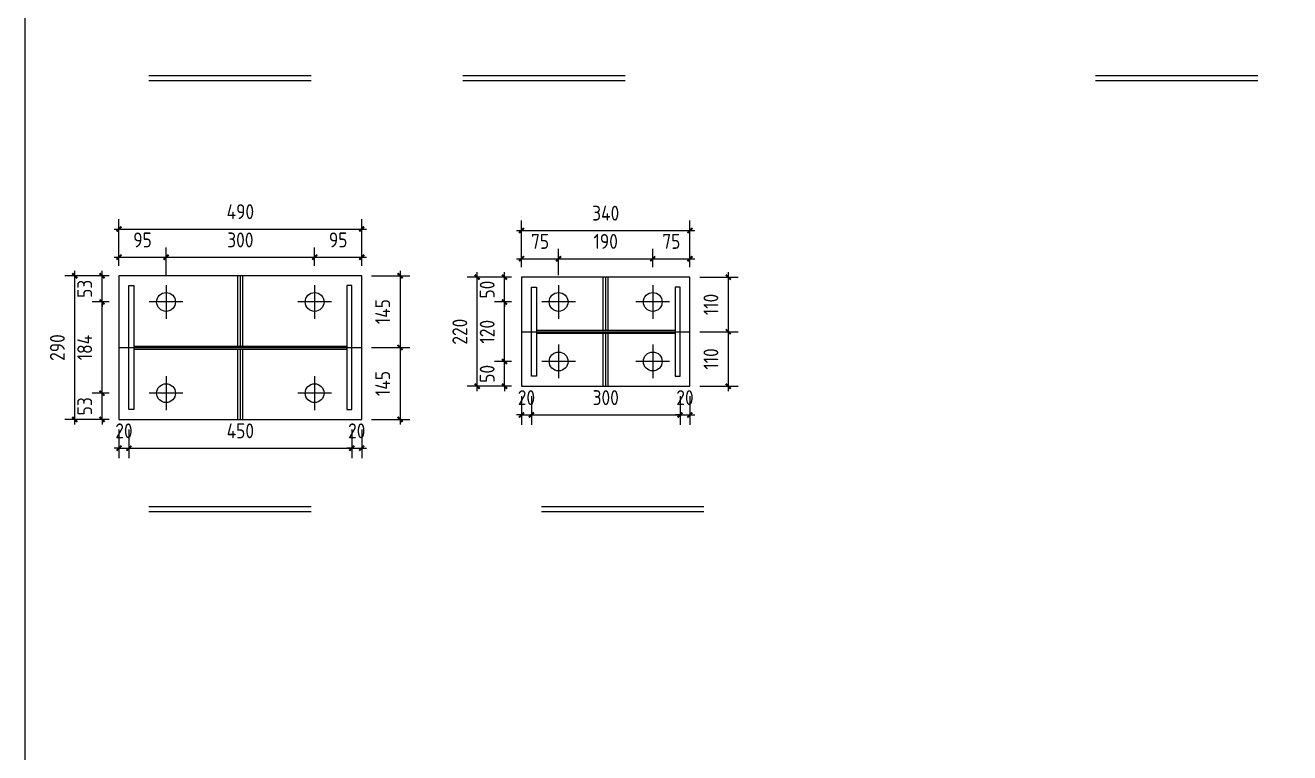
# Model space of a CAD drawing. Extents: x 485428 to 797698, y 56414 to 211814.
# Drawn here: x 645481 to 648033, y 155619 to 157087 of the extents above; entities that cross this region are included whole.
import ezdxf

# ---------------------------------------------------------------- set-up
doc = ezdxf.new("R2010")
doc.units = 0
doc.header["$LTSCALE"] = 1000
doc.header["$MEASUREMENT"] = 0
doc.styles.get("Standard").update_dxf_attribs({"font": 'gbenor.shx', "bigfont": 'gbcbig.shx'})
doc.dimstyles.get("Standard").update_dxf_attribs({"dimscale": 100, "dimtxt": 2, "dimasz": 0.4, "dimexe": 0.5, "dimexo": 1, "dimgap": 0.5, "dimtad": 1, "dimdec": 0, "dimzin": 0, "dimdsep": 46, "dimtxsty": 'Standard', "dimblk": 'ARCHTICK', "dimcen": 0.09, "dimadec": 0, "dimazin": 0, "dimtfac": 1, "dimtdec": 0, "dimtix": 1, "dimtmove": 2, "dimatfit": 3, "dimfxl": 1, "dimtolj": 1, "dimtzin": 0, "dimarcsym": 0})

# ---------------------------------------------------------------- blocks, each defined once
blk = doc.blocks.new('_ArchTick')
at = {"color": 0, "linetype": 'ByBlock', "const_width": 0.4}
blk.add_lwpolyline([(-0.5, -0.5), (0.5, 0.5)], dxfattribs=at)
blk = doc.blocks.new('*D1215')
at = {"color": 3, "lineweight": -2}
for p, q in [((645635.7, 156344.4), (645635.7, 156354.4)), ((645649.9, 156344.4), (645615.7, 156344.4)), ((645635.7, 156291.4), (645635.7, 156344.4)), ((645649.9, 156291.4), (645615.7, 156291.4)), ((645635.7, 156291.4), (645635.7, 156281.4))]:
    blk.add_line(p, q, dxfattribs=at)
at = {"layer": 'Defpoints', "color": 0}
for p in [(645635.7, 156344.4), (645669.9, 156344.4), (645669.9, 156291.4)]:
    blk.add_point(p, dxfattribs=at)
at = {"color": 3, "lineweight": -2, "xscale": 10, "yscale": 10, "zscale": 10}
for p, rotation in [((645635.7, 156344.4), 270), ((645635.7, 156291.4), 90)]:
    blk.add_blockref('_ArchTick', p, dxfattribs=dict(at, rotation=rotation))
at = {"color": 0, "lineweight": 15, "insert": (645600.7, 156317.9), "char_height": 30, "attachment_point": 5, "rotation": 90}
blk.add_mtext('\\A1;53', dxfattribs=at)
blk = doc.blocks.new('*D1154')
at = {"color": 3, "lineweight": -2}
for p, q in [((645649.9, 156528.4), (645615.7, 156528.4)), ((645635.7, 156334.4), (645635.7, 156538.4)), ((645649.9, 156344.4), (645615.7, 156344.4))]:
    blk.add_line(p, q, dxfattribs=at)
at = {"layer": 'Defpoints', "color": 0}
for p in [(645635.7, 156528.4), (645669.9, 156528.4), (645669.9, 156344.4)]:
    blk.add_point(p, dxfattribs=at)
at = {"color": 3, "lineweight": -2, "xscale": 10, "yscale": 10, "zscale": 10}
for p, rotation in [((645635.7, 156528.4), 90), ((645635.7, 156344.4), 270)]:
    blk.add_blockref('_ArchTick', p, dxfattribs=dict(at, rotation=rotation))
at = {"color": 0, "lineweight": 15, "insert": (645600.7, 156436.4), "char_height": 30, "attachment_point": 5, "rotation": 90}
blk.add_mtext('\\A1;184', dxfattribs=at)
blk = doc.blocks.new('*D1216')
at = {"color": 3, "lineweight": -2}
for p, q in [((645649.9, 156581.4), (645615.7, 156581.4)), ((645635.7, 156581.4), (645635.7, 156591.4)), ((645635.7, 156528.4), (645635.7, 156581.4)), ((645649.9, 156528.4), (645615.7, 156528.4)), ((645635.7, 156528.4), (645635.7, 156518.4))]:
    blk.add_line(p, q, dxfattribs=at)
at = {"layer": 'Defpoints', "color": 0}
for p in [(645635.7, 156581.4), (645669.9, 156581.4), (645669.9, 156528.4)]:
    blk.add_point(p, dxfattribs=at)
at = {"color": 3, "lineweight": -2, "xscale": 10, "yscale": 10, "zscale": 10}
for p, rotation in [((645635.7, 156581.4), 270), ((645635.7, 156528.4), 90)]:
    blk.add_blockref('_ArchTick', p, dxfattribs=dict(at, rotation=rotation))
at = {"color": 0, "lineweight": 15, "insert": (645600.7, 156554.9), "char_height": 30, "attachment_point": 5, "rotation": 90}
blk.add_mtext('\\A1;53', dxfattribs=at)
blk = doc.blocks.new('*D1217')
at = {"color": 3, "lineweight": -2}
for p, q in [((645669.9, 156601.4), (645669.9, 156638.6)), ((645764.9, 156582.4), (645764.9, 156638.6)), ((645659.9, 156618.6), (645774.9, 156618.6))]:
    blk.add_line(p, q, dxfattribs=at)
at = {"layer": 'Defpoints', "color": 0}
for p in [(645764.9, 156618.6), (645669.9, 156581.4), (645764.9, 156562.4)]:
    blk.add_point(p, dxfattribs=at)
at = {"color": 3, "lineweight": -2, "xscale": 10, "yscale": 10, "zscale": 10, "rotation": 180}
blk.add_blockref('_ArchTick', (645669.9, 156618.6), dxfattribs=at)
at = {"color": 3, "lineweight": -2, "xscale": 10, "yscale": 10, "zscale": 10}
blk.add_blockref('_ArchTick', (645764.9, 156618.6), dxfattribs=at)
at = {"color": 0, "lineweight": 15, "insert": (645717.4, 156653.6), "char_height": 30, "attachment_point": 5}
blk.add_mtext('\\A1;95', dxfattribs=at)
blk = doc.blocks.new('*D1218')
at = {"color": 3, "lineweight": -2}
for p, q in [((645764.9, 156582.4), (645764.9, 156638.6)), ((646064.9, 156601.4), (646064.9, 156638.6)), ((645754.9, 156618.6), (646074.9, 156618.6))]:
    blk.add_line(p, q, dxfattribs=at)
at = {"layer": 'Defpoints', "color": 0}
for p in [(646064.9, 156618.6), (646064.9, 156581.4), (645764.9, 156562.4)]:
    blk.add_point(p, dxfattribs=at)
at = {"color": 3, "lineweight": -2, "xscale": 10, "yscale": 10, "zscale": 10, "rotation": 180}
blk.add_blockref('_ArchTick', (645764.9, 156618.6), dxfattribs=at)
at = {"color": 3, "lineweight": -2, "xscale": 10, "yscale": 10, "zscale": 10}
blk.add_blockref('_ArchTick', (646064.9, 156618.6), dxfattribs=at)
at = {"color": 0, "lineweight": 15, "insert": (645914.9, 156653.6), "char_height": 30, "attachment_point": 5}
blk.add_mtext('\\A1;300', dxfattribs=at)
blk = doc.blocks.new('*D1219')
at = {"color": 3, "lineweight": -2}
for p, q in [((646064.9, 156601.4), (646064.9, 156638.6)), ((646159.9, 156601.4), (646159.9, 156638.6)), ((646054.9, 156618.6), (646169.9, 156618.6))]:
    blk.add_line(p, q, dxfattribs=at)
at = {"layer": 'Defpoints', "color": 0}
for p in [(646159.9, 156618.6), (646064.9, 156581.4), (646159.9, 156581.4)]:
    blk.add_point(p, dxfattribs=at)
at = {"color": 3, "lineweight": -2, "xscale": 10, "yscale": 10, "zscale": 10, "rotation": 180}
blk.add_blockref('_ArchTick', (646064.9, 156618.6), dxfattribs=at)
at = {"color": 3, "lineweight": -2, "xscale": 10, "yscale": 10, "zscale": 10}
blk.add_blockref('_ArchTick', (646159.9, 156618.6), dxfattribs=at)
at = {"color": 0, "lineweight": 15, "insert": (646112.4, 156653.6), "char_height": 30, "attachment_point": 5}
blk.add_mtext('\\A1;95', dxfattribs=at)
blk = doc.blocks.new('*D1220')
at = {"color": 3, "lineweight": -2}
for p, q in [((645649.9, 156581.4), (645560.5, 156581.4)), ((645580.5, 156281.4), (645580.5, 156591.4)), ((645649.9, 156291.4), (645560.5, 156291.4))]:
    blk.add_line(p, q, dxfattribs=at)
at = {"layer": 'Defpoints', "color": 0}
for p in [(645580.5, 156581.4), (645669.9, 156581.4), (645669.9, 156291.4)]:
    blk.add_point(p, dxfattribs=at)
at = {"color": 3, "lineweight": -2, "xscale": 10, "yscale": 10, "zscale": 10}
for p, rotation in [((645580.5, 156581.4), 90), ((645580.5, 156291.4), 270)]:
    blk.add_blockref('_ArchTick', p, dxfattribs=dict(at, rotation=rotation))
at = {"color": 0, "lineweight": 15, "insert": (645545.5, 156436.4), "char_height": 30, "attachment_point": 5, "rotation": 90}
blk.add_mtext('\\A1;290', dxfattribs=at)
blk = doc.blocks.new('*D1221')
at = {"color": 3, "lineweight": -2}
for p, q in [((645669.9, 156601.4), (645669.9, 156695.6)), ((646159.9, 156601.4), (646159.9, 156695.6)), ((645659.9, 156675.6), (646169.9, 156675.6))]:
    blk.add_line(p, q, dxfattribs=at)
at = {"layer": 'Defpoints', "color": 0}
for p in [(646159.9, 156675.6), (645669.9, 156581.4), (646159.9, 156581.4)]:
    blk.add_point(p, dxfattribs=at)
at = {"color": 3, "lineweight": -2, "xscale": 10, "yscale": 10, "zscale": 10, "rotation": 180}
blk.add_blockref('_ArchTick', (645669.9, 156675.6), dxfattribs=at)
at = {"color": 3, "lineweight": -2, "xscale": 10, "yscale": 10, "zscale": 10}
blk.add_blockref('_ArchTick', (646159.9, 156675.6), dxfattribs=at)
at = {"color": 0, "lineweight": 15, "insert": (645914.9, 156710.6), "char_height": 30, "attachment_point": 5}
blk.add_mtext('\\A1;490', dxfattribs=at)
blk = doc.blocks.new('*D1155')
at = {"color": 3, "lineweight": -2}
for p, q in [((645669.9, 156271.4), (645669.9, 156213.4)), ((645689.9, 156271.4), (645689.9, 156213.4)), ((645669.9, 156233.4), (645659.9, 156233.4)), ((645669.9, 156233.4), (645689.9, 156233.4)), ((645689.9, 156233.4), (645699.9, 156233.4))]:
    blk.add_line(p, q, dxfattribs=at)
at = {"layer": 'Defpoints', "color": 0}
for p in [(645669.9, 156291.4), (645689.9, 156291.4), (645689.9, 156233.4)]:
    blk.add_point(p, dxfattribs=at)
at = {"color": 3, "lineweight": -2, "xscale": 10, "yscale": 10, "zscale": 10}
blk.add_blockref('_ArchTick', (645669.9, 156233.4), dxfattribs=at)
at = {"color": 3, "lineweight": -2, "xscale": 10, "yscale": 10, "zscale": 10, "rotation": 180}
blk.add_blockref('_ArchTick', (645689.9, 156233.4), dxfattribs=at)
at = {"color": 0, "lineweight": 15, "insert": (645679.9, 156268.4), "char_height": 30, "attachment_point": 5}
blk.add_mtext('\\A1;20', dxfattribs=at)
blk = doc.blocks.new('*D1156')
at = {"color": 3, "lineweight": -2}
for p, q in [((645689.9, 156271.4), (645689.9, 156213.4)), ((646139.9, 156271.4), (646139.9, 156213.4)), ((645679.9, 156233.4), (646149.9, 156233.4))]:
    blk.add_line(p, q, dxfattribs=at)
at = {"layer": 'Defpoints', "color": 0}
for p in [(645689.9, 156291.4), (646139.9, 156291.4), (646139.9, 156233.4)]:
    blk.add_point(p, dxfattribs=at)
at = {"color": 3, "lineweight": -2, "xscale": 10, "yscale": 10, "zscale": 10, "rotation": 180}
blk.add_blockref('_ArchTick', (645689.9, 156233.4), dxfattribs=at)
at = {"color": 3, "lineweight": -2, "xscale": 10, "yscale": 10, "zscale": 10}
blk.add_blockref('_ArchTick', (646139.9, 156233.4), dxfattribs=at)
at = {"color": 0, "lineweight": 15, "insert": (645914.9, 156268.4), "char_height": 30, "attachment_point": 5}
blk.add_mtext('\\A1;450', dxfattribs=at)
blk = doc.blocks.new('*D1222')
at = {"color": 3, "lineweight": -2}
for p, q in [((646139.9, 156271.4), (646139.9, 156213.4)), ((646159.9, 156271.4), (646159.9, 156213.4)), ((646139.9, 156233.4), (646129.9, 156233.4)), ((646139.9, 156233.4), (646159.9, 156233.4)), ((646159.9, 156233.4), (646169.9, 156233.4))]:
    blk.add_line(p, q, dxfattribs=at)
at = {"layer": 'Defpoints', "color": 0}
for p in [(646139.9, 156291.4), (646159.9, 156291.4), (646159.9, 156233.4)]:
    blk.add_point(p, dxfattribs=at)
at = {"color": 3, "lineweight": -2, "xscale": 10, "yscale": 10, "zscale": 10}
blk.add_blockref('_ArchTick', (646139.9, 156233.4), dxfattribs=at)
at = {"color": 3, "lineweight": -2, "xscale": 10, "yscale": 10, "zscale": 10, "rotation": 180}
blk.add_blockref('_ArchTick', (646159.9, 156233.4), dxfattribs=at)
at = {"color": 0, "lineweight": 15, "insert": (646149.9, 156268.4), "char_height": 30, "attachment_point": 5}
blk.add_mtext('\\A1;20', dxfattribs=at)
blk = doc.blocks.new('*D1223')
at = {"color": 3, "lineweight": -2}
for p, q in [((646179.9, 156581.4), (646257.3, 156581.4)), ((646237.3, 156591.4), (646237.3, 156426.4)), ((646179.9, 156436.4), (646257.3, 156436.4))]:
    blk.add_line(p, q, dxfattribs=at)
at = {"layer": 'Defpoints', "color": 0}
for p in [(646159.9, 156581.4), (646159.9, 156436.4), (646237.3, 156436.4)]:
    blk.add_point(p, dxfattribs=at)
at = {"color": 3, "lineweight": -2, "xscale": 10, "yscale": 10, "zscale": 10}
for p, rotation in [((646237.3, 156581.4), 90), ((646237.3, 156436.4), 270)]:
    blk.add_blockref('_ArchTick', p, dxfattribs=dict(at, rotation=rotation))
at = {"color": 0, "lineweight": 15, "insert": (646202.3, 156508.9), "char_height": 30, "attachment_point": 5, "rotation": 90}
blk.add_mtext('\\A1;145', dxfattribs=at)
blk = doc.blocks.new('*D1224')
at = {"color": 3, "lineweight": -2}
for p, q in [((646179.9, 156436.4), (646257.3, 156436.4)), ((646237.3, 156446.4), (646237.3, 156281.4)), ((646179.9, 156291.4), (646257.3, 156291.4))]:
    blk.add_line(p, q, dxfattribs=at)
at = {"layer": 'Defpoints', "color": 0}
for p in [(646159.9, 156436.4), (646159.9, 156291.4), (646237.3, 156291.4)]:
    blk.add_point(p, dxfattribs=at)
at = {"color": 3, "lineweight": -2, "xscale": 10, "yscale": 10, "zscale": 10}
for p, rotation in [((646237.3, 156436.4), 90), ((646237.3, 156291.4), 270)]:
    blk.add_blockref('_ArchTick', p, dxfattribs=dict(at, rotation=rotation))
at = {"color": 0, "lineweight": 15, "insert": (646202.3, 156363.9), "char_height": 30, "attachment_point": 5, "rotation": 90}
blk.add_mtext('\\A1;145', dxfattribs=at)
blk = doc.blocks.new('*D1225')
at = {"color": 3, "lineweight": -2}
for p, q in [((646462.5, 156408.4), (646428.2, 156408.4)), ((646448.2, 156408.4), (646448.2, 156418.4)), ((646448.2, 156358.4), (646448.2, 156408.4)), ((646462.5, 156358.4), (646428.2, 156358.4)), ((646448.2, 156358.4), (646448.2, 156348.4))]:
    blk.add_line(p, q, dxfattribs=at)
at = {"layer": 'Defpoints', "color": 0}
for p in [(646448.2, 156408.4), (646482.5, 156408.4), (646482.5, 156358.4)]:
    blk.add_point(p, dxfattribs=at)
at = {"color": 3, "lineweight": -2, "xscale": 10, "yscale": 10, "zscale": 10}
for p, rotation in [((646448.2, 156408.4), 270), ((646448.2, 156358.4), 90)]:
    blk.add_blockref('_ArchTick', p, dxfattribs=dict(at, rotation=rotation))
at = {"color": 0, "lineweight": 15, "insert": (646413.2, 156383.4), "char_height": 30, "attachment_point": 5, "rotation": 90}
blk.add_mtext('\\A1;50', dxfattribs=at)
blk = doc.blocks.new('*D1157')
at = {"color": 3, "lineweight": -2}
for p, q in [((646462.5, 156528.4), (646428.2, 156528.4)), ((646448.2, 156398.4), (646448.2, 156538.4)), ((646462.5, 156408.4), (646428.2, 156408.4))]:
    blk.add_line(p, q, dxfattribs=at)
at = {"layer": 'Defpoints', "color": 0}
for p in [(646448.2, 156528.4), (646482.5, 156528.4), (646482.5, 156408.4)]:
    blk.add_point(p, dxfattribs=at)
at = {"color": 3, "lineweight": -2, "xscale": 10, "yscale": 10, "zscale": 10}
for p, rotation in [((646448.2, 156528.4), 90), ((646448.2, 156408.4), 270)]:
    blk.add_blockref('_ArchTick', p, dxfattribs=dict(at, rotation=rotation))
at = {"color": 0, "lineweight": 15, "insert": (646413.2, 156468.4), "char_height": 30, "attachment_point": 5, "rotation": 90}
blk.add_mtext('\\A1;120', dxfattribs=at)
blk = doc.blocks.new('*D1226')
at = {"color": 3, "lineweight": -2}
for p, q in [((646462.5, 156578.4), (646428.2, 156578.4)), ((646448.2, 156578.4), (646448.2, 156588.4)), ((646448.2, 156528.4), (646448.2, 156578.4)), ((646462.5, 156528.4), (646428.2, 156528.4)), ((646448.2, 156528.4), (646448.2, 156518.4))]:
    blk.add_line(p, q, dxfattribs=at)
at = {"layer": 'Defpoints', "color": 0}
for p in [(646448.2, 156578.4), (646482.5, 156578.4), (646482.5, 156528.4)]:
    blk.add_point(p, dxfattribs=at)
at = {"color": 3, "lineweight": -2, "xscale": 10, "yscale": 10, "zscale": 10}
for p, rotation in [((646448.2, 156578.4), 270), ((646448.2, 156528.4), 90)]:
    blk.add_blockref('_ArchTick', p, dxfattribs=dict(at, rotation=rotation))
at = {"color": 0, "lineweight": 15, "insert": (646413.2, 156553.4), "char_height": 30, "attachment_point": 5, "rotation": 90}
blk.add_mtext('\\A1;50', dxfattribs=at)
blk = doc.blocks.new('*D1227')
at = {"color": 3, "lineweight": -2}
for p, q in [((646482.5, 156598.4), (646482.5, 156635.6)), ((646557.5, 156582.4), (646557.5, 156635.6)), ((646472.5, 156615.6), (646567.5, 156615.6))]:
    blk.add_line(p, q, dxfattribs=at)
at = {"layer": 'Defpoints', "color": 0}
for p in [(646557.5, 156615.6), (646482.5, 156578.4), (646557.5, 156562.4)]:
    blk.add_point(p, dxfattribs=at)
at = {"color": 3, "lineweight": -2, "xscale": 10, "yscale": 10, "zscale": 10, "rotation": 180}
blk.add_blockref('_ArchTick', (646482.5, 156615.6), dxfattribs=at)
at = {"color": 3, "lineweight": -2, "xscale": 10, "yscale": 10, "zscale": 10}
blk.add_blockref('_ArchTick', (646557.5, 156615.6), dxfattribs=at)
at = {"color": 0, "lineweight": 15, "insert": (646520, 156650.6), "char_height": 30, "attachment_point": 5}
blk.add_mtext('\\A1;75', dxfattribs=at)
blk = doc.blocks.new('*D1228')
at = {"color": 3, "lineweight": -2}
for p, q in [((646557.5, 156582.4), (646557.5, 156635.6)), ((646747.5, 156598.4), (646747.5, 156635.6)), ((646547.5, 156615.6), (646757.5, 156615.6))]:
    blk.add_line(p, q, dxfattribs=at)
at = {"layer": 'Defpoints', "color": 0}
for p in [(646747.5, 156615.6), (646747.5, 156578.4), (646557.5, 156562.4)]:
    blk.add_point(p, dxfattribs=at)
at = {"color": 3, "lineweight": -2, "xscale": 10, "yscale": 10, "zscale": 10, "rotation": 180}
blk.add_blockref('_ArchTick', (646557.5, 156615.6), dxfattribs=at)
at = {"color": 3, "lineweight": -2, "xscale": 10, "yscale": 10, "zscale": 10}
blk.add_blockref('_ArchTick', (646747.5, 156615.6), dxfattribs=at)
at = {"color": 0, "lineweight": 15, "insert": (646652.5, 156650.6), "char_height": 30, "attachment_point": 5}
blk.add_mtext('\\A1;190', dxfattribs=at)
blk = doc.blocks.new('*D1229')
at = {"color": 3, "lineweight": -2}
for p, q in [((646747.5, 156598.4), (646747.5, 156635.6)), ((646822.5, 156598.4), (646822.5, 156635.6)), ((646737.5, 156615.6), (646832.5, 156615.6))]:
    blk.add_line(p, q, dxfattribs=at)
at = {"layer": 'Defpoints', "color": 0}
for p in [(646822.5, 156615.6), (646747.5, 156578.4), (646822.5, 156578.4)]:
    blk.add_point(p, dxfattribs=at)
at = {"color": 3, "lineweight": -2, "xscale": 10, "yscale": 10, "zscale": 10, "rotation": 180}
blk.add_blockref('_ArchTick', (646747.5, 156615.6), dxfattribs=at)
at = {"color": 3, "lineweight": -2, "xscale": 10, "yscale": 10, "zscale": 10}
blk.add_blockref('_ArchTick', (646822.5, 156615.6), dxfattribs=at)
at = {"color": 0, "lineweight": 15, "insert": (646785, 156650.6), "char_height": 30, "attachment_point": 5}
blk.add_mtext('\\A1;75', dxfattribs=at)
blk = doc.blocks.new('*D1230')
at = {"color": 3, "lineweight": -2}
for p, q in [((646462.5, 156578.4), (646373, 156578.4)), ((646393, 156348.4), (646393, 156588.4)), ((646462.5, 156358.4), (646373, 156358.4))]:
    blk.add_line(p, q, dxfattribs=at)
at = {"layer": 'Defpoints', "color": 0}
for p in [(646393, 156578.4), (646482.5, 156578.4), (646482.5, 156358.4)]:
    blk.add_point(p, dxfattribs=at)
at = {"color": 3, "lineweight": -2, "xscale": 10, "yscale": 10, "zscale": 10}
for p, rotation in [((646393, 156578.4), 90), ((646393, 156358.4), 270)]:
    blk.add_blockref('_ArchTick', p, dxfattribs=dict(at, rotation=rotation))
at = {"color": 0, "lineweight": 15, "insert": (646358, 156468.4), "char_height": 30, "attachment_point": 5, "rotation": 90}
blk.add_mtext('\\A1;220', dxfattribs=at)
blk = doc.blocks.new('*D1231')
at = {"color": 3, "lineweight": -2}
for p, q in [((646482.5, 156598.4), (646482.5, 156692.6)), ((646822.5, 156598.4), (646822.5, 156692.6)), ((646472.5, 156672.6), (646832.5, 156672.6))]:
    blk.add_line(p, q, dxfattribs=at)
at = {"layer": 'Defpoints', "color": 0}
for p in [(646822.5, 156672.6), (646482.5, 156578.4), (646822.5, 156578.4)]:
    blk.add_point(p, dxfattribs=at)
at = {"color": 3, "lineweight": -2, "xscale": 10, "yscale": 10, "zscale": 10, "rotation": 180}
blk.add_blockref('_ArchTick', (646482.5, 156672.6), dxfattribs=at)
at = {"color": 3, "lineweight": -2, "xscale": 10, "yscale": 10, "zscale": 10}
blk.add_blockref('_ArchTick', (646822.5, 156672.6), dxfattribs=at)
at = {"color": 0, "lineweight": 15, "insert": (646652.5, 156707.6), "char_height": 30, "attachment_point": 5}
blk.add_mtext('\\A1;340', dxfattribs=at)
blk = doc.blocks.new('*D1158')
at = {"color": 3, "lineweight": -2}
for p, q in [((646482.5, 156338.4), (646482.5, 156280.4)), ((646502.5, 156338.4), (646502.5, 156280.4)), ((646482.5, 156300.4), (646472.5, 156300.4)), ((646482.5, 156300.4), (646502.5, 156300.4)), ((646502.5, 156300.4), (646512.5, 156300.4))]:
    blk.add_line(p, q, dxfattribs=at)
at = {"layer": 'Defpoints', "color": 0}
for p in [(646482.5, 156358.4), (646502.5, 156358.4), (646502.5, 156300.4)]:
    blk.add_point(p, dxfattribs=at)
at = {"color": 3, "lineweight": -2, "xscale": 10, "yscale": 10, "zscale": 10}
blk.add_blockref('_ArchTick', (646482.5, 156300.4), dxfattribs=at)
at = {"color": 3, "lineweight": -2, "xscale": 10, "yscale": 10, "zscale": 10, "rotation": 180}
blk.add_blockref('_ArchTick', (646502.5, 156300.4), dxfattribs=at)
at = {"color": 0, "lineweight": 15, "insert": (646492.5, 156335.4), "char_height": 30, "attachment_point": 5}
blk.add_mtext('\\A1;20', dxfattribs=at)
blk = doc.blocks.new('*D1159')
at = {"color": 3, "lineweight": -2}
for p, q in [((646502.5, 156338.4), (646502.5, 156280.4)), ((646802.5, 156338.4), (646802.5, 156280.4)), ((646492.5, 156300.4), (646812.5, 156300.4))]:
    blk.add_line(p, q, dxfattribs=at)
at = {"layer": 'Defpoints', "color": 0}
for p in [(646502.5, 156358.4), (646802.5, 156358.4), (646802.5, 156300.4)]:
    blk.add_point(p, dxfattribs=at)
at = {"color": 3, "lineweight": -2, "xscale": 10, "yscale": 10, "zscale": 10, "rotation": 180}
blk.add_blockref('_ArchTick', (646502.5, 156300.4), dxfattribs=at)
at = {"color": 3, "lineweight": -2, "xscale": 10, "yscale": 10, "zscale": 10}
blk.add_blockref('_ArchTick', (646802.5, 156300.4), dxfattribs=at)
at = {"color": 0, "lineweight": 15, "insert": (646652.5, 156335.4), "char_height": 30, "attachment_point": 5}
blk.add_mtext('\\A1;300', dxfattribs=at)
blk = doc.blocks.new('*D1232')
at = {"color": 3, "lineweight": -2}
for p, q in [((646802.5, 156338.4), (646802.5, 156280.4)), ((646822.5, 156338.4), (646822.5, 156280.4)), ((646802.5, 156300.4), (646792.5, 156300.4)), ((646802.5, 156300.4), (646822.5, 156300.4)), ((646822.5, 156300.4), (646832.5, 156300.4))]:
    blk.add_line(p, q, dxfattribs=at)
at = {"layer": 'Defpoints', "color": 0}
for p in [(646802.5, 156358.4), (646822.5, 156358.4), (646822.5, 156300.4)]:
    blk.add_point(p, dxfattribs=at)
at = {"color": 3, "lineweight": -2, "xscale": 10, "yscale": 10, "zscale": 10}
blk.add_blockref('_ArchTick', (646802.5, 156300.4), dxfattribs=at)
at = {"color": 3, "lineweight": -2, "xscale": 10, "yscale": 10, "zscale": 10, "rotation": 180}
blk.add_blockref('_ArchTick', (646822.5, 156300.4), dxfattribs=at)
at = {"color": 0, "lineweight": 15, "insert": (646812.5, 156335.4), "char_height": 30, "attachment_point": 5}
blk.add_mtext('\\A1;20', dxfattribs=at)
blk = doc.blocks.new('*D1233')
at = {"color": 3, "lineweight": -2}
for p, q in [((646842.5, 156578.4), (646919.9, 156578.4)), ((646899.9, 156588.4), (646899.9, 156458.4)), ((646842.5, 156468.4), (646919.9, 156468.4))]:
    blk.add_line(p, q, dxfattribs=at)
at = {"layer": 'Defpoints', "color": 0}
for p in [(646822.5, 156578.4), (646822.5, 156468.4), (646899.9, 156468.4)]:
    blk.add_point(p, dxfattribs=at)
at = {"color": 3, "lineweight": -2, "xscale": 10, "yscale": 10, "zscale": 10}
for p, rotation in [((646899.9, 156578.4), 90), ((646899.9, 156468.4), 270)]:
    blk.add_blockref('_ArchTick', p, dxfattribs=dict(at, rotation=rotation))
at = {"color": 0, "lineweight": 15, "insert": (646864.9, 156523.4), "char_height": 30, "attachment_point": 5, "rotation": 90}
blk.add_mtext('\\A1;110', dxfattribs=at)
blk = doc.blocks.new('*D1234')
at = {"color": 3, "lineweight": -2}
for p, q in [((646899.9, 156478.4), (646899.9, 156348.4)), ((646842.5, 156468.4), (646919.9, 156468.4)), ((646842.5, 156358.4), (646919.9, 156358.4))]:
    blk.add_line(p, q, dxfattribs=at)
at = {"layer": 'Defpoints', "color": 0}
for p in [(646822.5, 156468.4), (646822.5, 156358.4), (646899.9, 156358.4)]:
    blk.add_point(p, dxfattribs=at)
at = {"color": 3, "lineweight": -2, "xscale": 10, "yscale": 10, "zscale": 10}
for p, rotation in [((646899.9, 156468.4), 90), ((646899.9, 156358.4), 270)]:
    blk.add_blockref('_ArchTick', p, dxfattribs=dict(at, rotation=rotation))
at = {"color": 0, "lineweight": 15, "insert": (646864.9, 156413.4), "char_height": 30, "attachment_point": 5, "rotation": 90}
blk.add_mtext('\\A1;110', dxfattribs=at)

msp = doc.modelspace()

# ---------------------------------------------------------------- linework, layer by layer
at = {"lineweight": 15}
for p, q in [((645730.3, 156985.1), (646058.1, 156985.1)), ((645730.3, 156975.1), (646058.1, 156975.1)), ((646364, 156985.1), (646691.8, 156985.1)), ((646364, 156975.1), (646691.8, 156975.1)), ((647641.3, 156985.1), (647969.1, 156985.1)), ((647641.3, 156975.1), (647969.1, 156975.1)), ((645669.9, 156581.4), (645669.9, 156291.4)), ((646159.9, 156581.4), (645669.9, 156581.4)), ((646159.9, 156291.4), (646159.9, 156581.4)), ((646482.5, 156578.4), (646482.5, 156358.4)), ((646822.5, 156578.4), (646482.5, 156578.4)), ((646822.5, 156358.4), (646822.5, 156578.4)), ((645764.9, 156562.4), (645764.9, 156494.4)), ((646064.9, 156562.4), (646064.9, 156494.4)), ((646557.5, 156562.4), (646557.5, 156494.4)), ((646747.5, 156562.4), (646747.5, 156494.4)), ((645798.9, 156528.4), (645730.9, 156528.4)), ((646098.9, 156528.4), (646030.9, 156528.4)), ((646591.5, 156528.4), (646523.5, 156528.4)), ((646781.5, 156528.4), (646713.5, 156528.4)), ((646557.5, 156442.4), (646557.5, 156374.4)), ((646747.5, 156442.4), (646747.5, 156374.4)), ((646591.5, 156408.4), (646523.5, 156408.4)), ((646781.5, 156408.4), (646713.5, 156408.4)), ((645764.9, 156378.4), (645764.9, 156310.4)), ((646064.9, 156378.4), (646064.9, 156310.4)), ((646482.5, 156358.4), (646822.5, 156358.4)), ((645798.9, 156344.4), (645730.9, 156344.4)), ((646098.9, 156344.4), (646030.9, 156344.4)), ((645669.9, 156291.4), (646159.9, 156291.4)), ((645730.3, 156115.9), (646058.1, 156115.9)), ((645730.3, 156105.9), (646058.1, 156105.9)), ((646522.9, 156115.9), (646850.7, 156115.9)), ((646522.9, 156105.9), (646850.7, 156105.9))]:
    msp.add_line(p, q, dxfattribs=at)
at = {"color": 2, "lineweight": 15}
for p, q in [((645909.9, 156439.4), (645909.9, 156581.4)), ((645919.9, 156439.4), (645919.9, 156581.4)), ((646647.5, 156471.4), (646647.5, 156578.4)), ((646657.5, 156471.4), (646657.5, 156578.4)), ((646647.5, 156358.4), (646647.5, 156465.4)), ((646657.5, 156358.4), (646657.5, 156465.4)), ((645909.9, 156291.4), (645909.9, 156433.4)), ((645919.9, 156291.4), (645919.9, 156433.4))]:
    msp.add_line(p, q, dxfattribs=at)
at = {"color": 1, "lineweight": 15}
for p, q in [((645914.9, 156439.4), (645914.9, 156581.4)), ((646652.5, 156471.4), (646652.5, 156578.4)), ((646482.5, 156468.4), (646822.5, 156468.4)), ((646652.5, 156358.4), (646652.5, 156465.4)), ((645669.9, 156436.4), (646159.9, 156436.4)), ((645914.9, 156291.4), (645914.9, 156433.4))]:
    msp.add_line(p, q, dxfattribs=at)
at = {"color": 4, "lineweight": 15}
for p, q in [((645689.9, 156436.4), (645689.9, 156561.4)), ((645689.9, 156561.4), (645699.9, 156561.4)), ((645699.9, 156561.4), (645699.9, 156311.4)), ((646139.9, 156561.4), (646129.9, 156561.4)), ((646129.9, 156561.4), (646129.9, 156311.4)), ((646139.9, 156436.4), (646139.9, 156561.4)), ((646502.5, 156468.4), (646502.5, 156558.4)), ((646502.5, 156558.4), (646512.5, 156558.4)), ((646512.5, 156558.4), (646512.5, 156378.4)), ((646802.5, 156558.4), (646792.5, 156558.4)), ((646792.5, 156558.4), (646792.5, 156378.4)), ((646802.5, 156468.4), (646802.5, 156558.4)), ((646502.5, 156378.4), (646502.5, 156468.4)), ((646512.5, 156471.4), (646792.5, 156471.4)), ((646512.5, 156465.4), (646792.5, 156465.4)), ((646802.5, 156378.4), (646802.5, 156468.4)), ((645689.9, 156311.4), (645689.9, 156436.4)), ((645699.9, 156439.4), (646129.9, 156439.4)), ((645699.9, 156433.4), (646129.9, 156433.4)), ((646139.9, 156311.4), (646139.9, 156436.4)), ((646512.5, 156378.4), (646502.5, 156378.4)), ((646792.5, 156378.4), (646802.5, 156378.4)), ((645699.9, 156311.4), (645689.9, 156311.4)), ((646129.9, 156311.4), (646139.9, 156311.4))]:
    msp.add_line(p, q, dxfattribs=at)
at = {"lineweight": 15}
msp.add_lwpolyline([(645480.7, 158264.2), (649935.7, 158264.2), (649935.7, 155114.2), (645480.7, 155114.2)], close=True, dxfattribs=at)
for centre in [(645764.9, 156528.4), (646064.9, 156528.4), (646557.5, 156528.4), (646747.5, 156528.4), (646557.5, 156408.4), (646747.5, 156408.4), (645764.9, 156344.4), (646064.9, 156344.4)]:
    msp.add_circle(centre, 19, dxfattribs=at)

# ---------------------------------------------------------------- dimensions: what is measured, and where the dimension line sits
for p1, p2, distance, picture, middle in [((645669.9, 156581.4), (646159.9, 156581.4), 94.2, '*D1221', (645914.9, 156710.6)), ((646482.5, 156578.4), (646822.5, 156578.4), 94.2, '*D1231', (646652.5, 156707.6)), ((645669.9, 156291.4), (645669.9, 156581.4), 89.5, '*D1220', (645545.5, 156436.4)), ((646482.5, 156358.4), (646482.5, 156578.4), 89.5, '*D1230', (646358, 156468.4))]:
    dim = msp.add_aligned_dim(p1=p1, p2=p2, distance=distance, dimstyle='Standard', override={"dimtxt": 0.3, "dimasz": 0.1, "dimexe": 0.2, "dimexo": 0.2, "dimgap": 0.2, "dimdle": 0.1, "dimclrd": 3, "dimclre": 3}, dxfattribs=at)
    dim.commit()
    dim.dimension.update_dxf_attribs({"geometry": picture, "text_midpoint": middle})
for base, p1, p2, picture, middle in [((645764.9, 156618.6), (645669.9, 156581.4), (645764.9, 156562.4), '*D1217', (645717.4, 156653.6)), ((646064.9, 156618.6), (645764.9, 156562.4), (646064.9, 156581.4), '*D1218', (645914.9, 156653.6)), ((646159.9, 156618.6), (646064.9, 156581.4), (646159.9, 156581.4), '*D1219', (646112.4, 156653.6)), ((646557.5, 156615.6), (646482.5, 156578.4), (646557.5, 156562.4), '*D1227', (646520, 156650.6)), ((646747.5, 156615.6), (646557.5, 156562.4), (646747.5, 156578.4), '*D1228', (646652.5, 156650.6)), ((646822.5, 156615.6), (646747.5, 156578.4), (646822.5, 156578.4), '*D1229', (646785, 156650.6)), ((646502.5, 156300.4), (646482.5, 156358.4), (646502.5, 156358.4), '*D1158', (646492.5, 156335.4)), ((646802.5, 156300.4), (646502.5, 156358.4), (646802.5, 156358.4), '*D1159', (646652.5, 156335.4)), ((646822.5, 156300.4), (646802.5, 156358.4), (646822.5, 156358.4), '*D1232', (646812.5, 156335.4)), ((645689.9, 156233.4), (645669.9, 156291.4), (645689.9, 156291.4), '*D1155', (645679.9, 156268.4)), ((646139.9, 156233.4), (645689.9, 156291.4), (646139.9, 156291.4), '*D1156', (645914.9, 156268.4)), ((646159.9, 156233.4), (646139.9, 156291.4), (646159.9, 156291.4), '*D1222', (646149.9, 156268.4))]:
    dim = msp.add_linear_dim(base=base, p1=p1, p2=p2, dimstyle='Standard', override={"dimtxt": 0.3, "dimasz": 0.1, "dimexe": 0.2, "dimexo": 0.2, "dimgap": 0.2, "dimdle": 0.1, "dimclrd": 3, "dimclre": 3}, dxfattribs=at)
    dim.commit()
    dim.dimension.update_dxf_attribs({"geometry": picture, "text_midpoint": middle})
for base, p1, p2, picture, middle in [((645635.7, 156581.4), (645669.9, 156528.4), (645669.9, 156581.4), '*D1216', (645600.7, 156554.9)), ((646237.3, 156436.4), (646159.9, 156581.4), (646159.9, 156436.4), '*D1223', (646202.3, 156508.9)), ((646448.2, 156578.4), (646482.5, 156528.4), (646482.5, 156578.4), '*D1226', (646413.2, 156553.4)), ((646899.9, 156468.4), (646822.5, 156578.4), (646822.5, 156468.4), '*D1233', (646864.9, 156523.4)), ((645635.7, 156528.4), (645669.9, 156344.4), (645669.9, 156528.4), '*D1154', (645600.7, 156436.4)), ((646448.2, 156528.4), (646482.5, 156408.4), (646482.5, 156528.4), '*D1157', (646413.2, 156468.4)), ((646899.9, 156358.4), (646822.5, 156468.4), (646822.5, 156358.4), '*D1234', (646864.9, 156413.4)), ((646237.3, 156291.4), (646159.9, 156436.4), (646159.9, 156291.4), '*D1224', (646202.3, 156363.9)), ((646448.2, 156408.4), (646482.5, 156358.4), (646482.5, 156408.4), '*D1225', (646413.2, 156383.4)), ((645635.7, 156344.4), (645669.9, 156291.4), (645669.9, 156344.4), '*D1215', (645600.7, 156317.9))]:
    dim = msp.add_linear_dim(base=base, p1=p1, p2=p2, angle=90, dimstyle='Standard', override={"dimtxt": 0.3, "dimasz": 0.1, "dimexe": 0.2, "dimexo": 0.2, "dimgap": 0.2, "dimdle": 0.1, "dimclrd": 3, "dimclre": 3}, dxfattribs=at)
    dim.commit()
    dim.dimension.update_dxf_attribs({"geometry": picture, "text_midpoint": middle})

doc.saveas('drawing.dxf')
